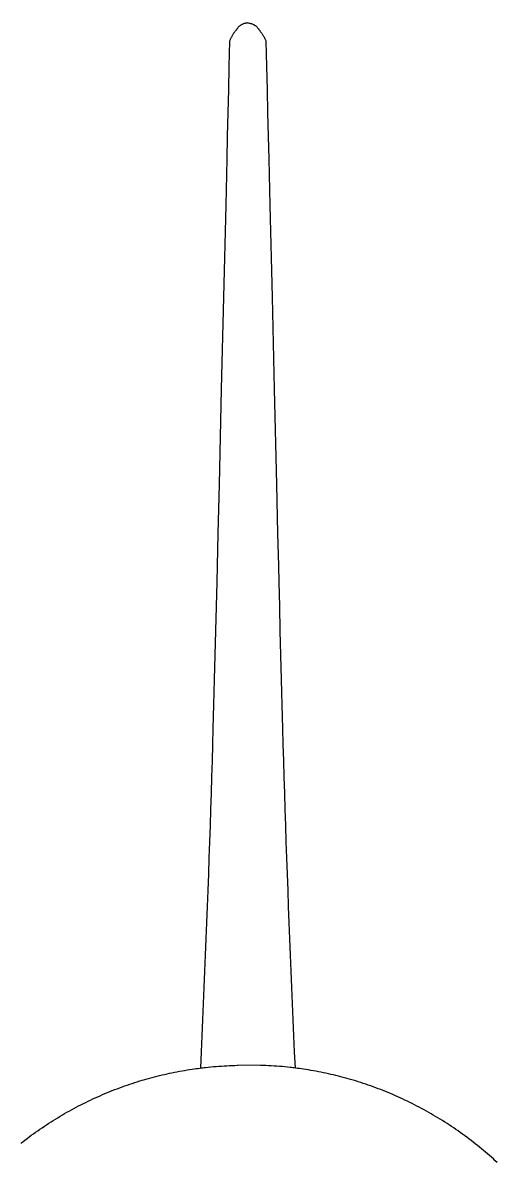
# Model space of a CAD drawing. Header units: millimetres. Extents: x -1718 to 143559, y -78490 to 15626.
# Drawn here: x 109356 to 113210, y 6375 to 15626 of the extents above; entities that cross this region are included whole.
import ezdxf

# ---------------------------------------------------------------- set-up
doc = ezdxf.new("R2010")
doc.units = ezdxf.units.MM
doc.header["$MEASUREMENT"] = 0
doc.layers.get('0').update_dxf_attribs({"linetype": 'CONTINUOUS'})

msp = doc.modelspace()

# ---------------------------------------------------------------- linework, layer by layer
at = {"color": 7, "ltscale": 7.68947e-06}
for p, q in [((111035.4, 15475.6), (111035.4, 15475.6)), ((111332, 15475.6), (111332, 15475.6))]:
    msp.add_line(p, q, dxfattribs=at)
at = {"color": 7, "ltscale": 2.43162e-05}
for p, q in [((110905.4, 7141.5), (110905.4, 7141.5)), ((111462, 7141.5), (111462, 7141.5))]:
    msp.add_line(p, q, dxfattribs=at)
at = {"color": 7, "ltscale": 3.17045e-05}
for p, q in [((110905.6, 7142.2), (110905.6, 7142.2)), ((111461.8, 7142.2), (111461.8, 7142.2))]:
    msp.add_line(p, q, dxfattribs=at)
at = {"color": 7, "ltscale": 7.84175e-05}
msp.add_line((111810, 7084.3), (111810, 7084.3), dxfattribs=at)
at = {"color": 7, "ltscale": 0.03937}
for points in [[(111091.9, 15568.4), (111086.5, 15562.2), (111084.5, 15559.9), (111082, 15556.8), (111079.5, 15553.7), (111077.1, 15550.6), (111074.7, 15547.5), (111072, 15543.8), (111069.3, 15540), (111066.3, 15535.6), (111063.4, 15531.2), (111060.2, 15526.1), (111057.1, 15521), (111055.2, 15517.9), (111053.4, 15514.7), (111051.1, 15510.4), (111048.8, 15506), (111046.4, 15501.3), (111044.1, 15496.5), (111041.9, 15491.5), (111039.7, 15486.5), (111037.5, 15481.1), (111035.4, 15475.6)], [(111173.4, 15622.7), (111169.5, 15622.2), (111165.5, 15621.6), (111161.6, 15620.8), (111157.7, 15619.9), (111153.9, 15618.8), (111150.1, 15617.6), (111146.4, 15616.2), (111142.7, 15614.7), (111139, 15613.1), (111135.5, 15611.3), (111132, 15609.3), (111128.5, 15607.3), (111125.1, 15605), (111121.9, 15602.7), (111118.7, 15600.2), (111115.6, 15597.7), (111112.6, 15595), (111109.7, 15592.2), (111106.9, 15589.2), (111104.2, 15586.2), (111101.9, 15583.4), (111099.7, 15580.6), (111097.6, 15577.6), (111095.6, 15574.6), (111093.7, 15571.5), (111091.9, 15568.4)], [(111183.7, 15626.1), (111177.1, 15624), (111173.4, 15622.7)], [(111183.7, 15626.1), (111186.9, 15625.1), (111194, 15622.7)], [(111194, 15622.7), (111197.9, 15622.2), (111201.9, 15621.6), (111205.8, 15620.8), (111209.7, 15619.9), (111213.5, 15618.8), (111217.3, 15617.6), (111221, 15616.2), (111224.7, 15614.7), (111228.4, 15613.1), (111231.9, 15611.3), (111235.4, 15609.3), (111238.9, 15607.3), (111242.3, 15605), (111245.5, 15602.7), (111248.7, 15600.3), (111251.8, 15597.7), (111254.8, 15595), (111257.7, 15592.2), (111260.5, 15589.3), (111263.2, 15586.2), (111265.5, 15583.4), (111267.7, 15580.6), (111269.8, 15577.6), (111271.8, 15574.6), (111273.7, 15571.5), (111275.5, 15568.4)], [(111275.5, 15568.4), (111280.9, 15562.2), (111282.9, 15559.9), (111285.4, 15556.8), (111287.9, 15553.7), (111290.3, 15550.6), (111292.7, 15547.5), (111295.4, 15543.8), (111298.1, 15540), (111301.1, 15535.6), (111304, 15531.2), (111307.2, 15526.1), (111310.3, 15521), (111312.2, 15517.9), (111314, 15514.7), (111316.3, 15510.4), (111318.6, 15506), (111321, 15501.3), (111323.3, 15496.5), (111325.5, 15491.5), (111327.7, 15486.5), (111329.9, 15481.1), (111332, 15475.6)], [(111035.4, 15475.6), (111030.9, 15272), (111026.7, 15082.7), (111022.3, 14893.3), (111017.9, 14705.7), (111013.5, 14518.1), (111004.5, 14143.4), (110986.5, 13395.1), (110968.8, 12648.3), (110950.6, 11874.1), (110941.3, 11477), (110935, 11212.6), (110931.9, 11080.4), (110927, 10882.3), (110922.1, 10684.1), (110917.1, 10486.1), (110911.9, 10288.1), (110909.2, 10185.9), (110906.4, 10083.7), (110903.8, 9988.1), (110901.1, 9892.5), (110897.4, 9760.7), (110893.6, 9628.9), (110889.6, 9497.1), (110885.6, 9365.4), (110881.5, 9233.8), (110877.2, 9102.1), (110872.9, 8970.5), (110868.4, 8838.9), (110863.8, 8707.3), (110859.1, 8576), (110854.3, 8444.6), (110849.4, 8313.3), (110844.3, 8181.8), (110839.1, 8050.4), (110833.8, 7918.9), (110828.3, 7787.8), (110822.8, 7656.7), (110817.1, 7525.7), (110811.3, 7394.4), (110805.4, 7263.2), (110799.4, 7131.9)], [(111332, 15475.6), (111336.5, 15272), (111340.7, 15082.7), (111345.1, 14893.3), (111349.5, 14705.7), (111353.9, 14518.1), (111362.9, 14143.4), (111380.9, 13395.1), (111398.7, 12648.3), (111416.8, 11874.1), (111426.1, 11477), (111432.4, 11212.6), (111435.5, 11080.4), (111440.4, 10882.3), (111445.3, 10684.1), (111450.3, 10486.1), (111455.5, 10288.1), (111458.2, 10185.9), (111461, 10083.7), (111463.6, 9988.1), (111466.3, 9892.5), (111470, 9760.7), (111473.9, 9628.9), (111477.8, 9497.1), (111481.8, 9365.4), (111485.9, 9233.8), (111490.2, 9102.1), (111494.5, 8970.5), (111499, 8838.9), (111503.6, 8707.3), (111508.3, 8576), (111513.1, 8444.6), (111518, 8313.3), (111523.1, 8181.8), (111528.3, 8050.4), (111533.6, 7918.9), (111539.1, 7787.8), (111544.6, 7656.7), (111550.3, 7525.7), (111556.1, 7394.4), (111562, 7263.2), (111568, 7131.9)], [(109867.6, 6852.9), (109886.9, 6862.3), (109906.3, 6871.5), (109925.8, 6880.7), (109945.3, 6889.6), (109964.9, 6898.5), (109984.5, 6907.2), (110004.2, 6915.8), (110024, 6924.2), (110043.8, 6932.5), (110063.7, 6940.6), (110083.6, 6948.6), (110103.6, 6956.4), (110123.7, 6964.1), (110143.8, 6971.7), (110164, 6979.1), (110184.2, 6986.4), (110204.5, 6993.5), (110224.8, 7000.4), (110245.2, 7007.3), (110265.7, 7013.9), (110286.1, 7020.4), (110306.7, 7026.8), (110327.3, 7033), (110347.9, 7039.1), (110367.7, 7044.7), (110387.7, 7050.3), (110407.6, 7055.7), (110427.6, 7060.9), (110447.6, 7066), (110467.7, 7071), (110487.8, 7075.8), (110507.9, 7080.5), (110528.1, 7085.1), (110548.3, 7089.5), (110568.5, 7093.7), (110588.8, 7097.8), (110609.1, 7101.8), (110629.4, 7105.6), (110649.8, 7109.3), (110670.1, 7112.9), (110690.5, 7116.3), (110710.9, 7119.5), (110731.4, 7122.6), (110747.6, 7125), (110763.8, 7127.2), (110780, 7129.4), (110796.3, 7131.5), (110807.1, 7132.9), (110817.9, 7134.2), (110828.8, 7135.4), (110839.6, 7136.7), (110861.3, 7139), (110883.1, 7141.2), (110904.8, 7143.2), (110926.5, 7145), (110948.3, 7146.7), (110970.1, 7148.3), (110991.9, 7149.6), (111013.7, 7150.9), (111035.5, 7152), (111057.3, 7152.9), (111079.1, 7153.6), (111100.9, 7154.3)], [(112499.8, 6852.9), (112480.5, 6862.3), (112461.1, 6871.5), (112441.6, 6880.7), (112422.1, 6889.6), (112402.5, 6898.5), (112382.9, 6907.2), (112363.2, 6915.8), (112343.4, 6924.2), (112323.6, 6932.5), (112303.7, 6940.6), (112283.8, 6948.6), (112263.8, 6956.4), (112243.7, 6964.1), (112223.6, 6971.7), (112203.4, 6979.1), (112183.2, 6986.4), (112162.9, 6993.5), (112142.6, 7000.4), (112122.2, 7007.3), (112101.7, 7013.9), (112081.3, 7020.4), (112060.7, 7026.8), (112040.1, 7033), (112019.5, 7039.1), (111999.6, 7044.7), (111979.7, 7050.3), (111959.8, 7055.7), (111939.8, 7060.9), (111919.7, 7066.1), (111899.7, 7071), (111879.6, 7075.9), (111859.4, 7080.5), (111839.2, 7085.1), (111819, 7089.5), (111798.8, 7093.7), (111778.5, 7097.9), (111758.2, 7101.8), (111737.9, 7105.7), (111717.6, 7109.3), (111697.2, 7112.9), (111676.8, 7116.3), (111656.3, 7119.5), (111635.9, 7122.6), (111619.7, 7125), (111603.5, 7127.3), (111587.2, 7129.4), (111571, 7131.5), (111560.2, 7132.9), (111549.3, 7134.2), (111538.5, 7135.4), (111527.6, 7136.7), (111505.9, 7139), (111484.2, 7141.2), (111462.4, 7143.2), (111440.7, 7145), (111418.9, 7146.7), (111397.1, 7148.3), (111375.3, 7149.7), (111353.5, 7150.9), (111331.7, 7152), (111309.9, 7152.9), (111288.1, 7153.7), (111100.9, 7154.3)], [(109339.7, 6520.2), (109356.7, 6533.5), (109373.8, 6546.7), (109391, 6559.7), (109408.2, 6572.6), (109425.6, 6585.4), (109443.1, 6598), (109460.6, 6610.6), (109478.3, 6623), (109496, 6635.2), (109513.8, 6647.4), (109531.7, 6659.4), (109549.7, 6671.3), (109567.8, 6683), (109585.9, 6694.6), (109604.2, 6706.1), (109622.5, 6717.5), (109640.9, 6728.7), (109659.4, 6739.8), (109677.9, 6750.7), (109696.5, 6761.6), (109715.3, 6772.2), (109734, 6782.8), (109752.9, 6793.2), (109771.8, 6803.5), (109790.9, 6813.6), (109809.9, 6823.7), (109829.1, 6833.5), (109848.3, 6843.3), (109867.6, 6852.9)], [(113210.2, 6364.2), (113194.6, 6378.6), (113178.8, 6392.9), (113163, 6407.1), (113147, 6421.1), (113131, 6435.1), (113114.9, 6448.9), (113098.6, 6462.6), (113082.3, 6476.2), (113065.9, 6489.7), (113049.4, 6503), (113032.3, 6516.6), (113015.2, 6530), (112998, 6543.3), (112980.6, 6556.5), (112963.2, 6569.6), (112945.7, 6582.5), (112928.1, 6595.3), (112910.4, 6608), (112892.6, 6620.5), (112874.7, 6632.9), (112856.8, 6645.2), (112838.7, 6657.4), (112820.6, 6669.4), (112802.3, 6681.3), (112784, 6693), (112765.6, 6704.6), (112747.2, 6716.1), (112728.6, 6727.4), (112710, 6738.6), (112691.2, 6749.7), (112672.4, 6760.6), (112653.5, 6771.4), (112634.6, 6782.1), (112615.6, 6792.6), (112596.4, 6803), (112577.3, 6813.3), (112558, 6823.4), (112538.7, 6833.3), (112519.3, 6843.2), (112499.8, 6852.9)]]:
    msp.add_lwpolyline(points, dxfattribs=at)

doc.saveas('drawing.dxf')
